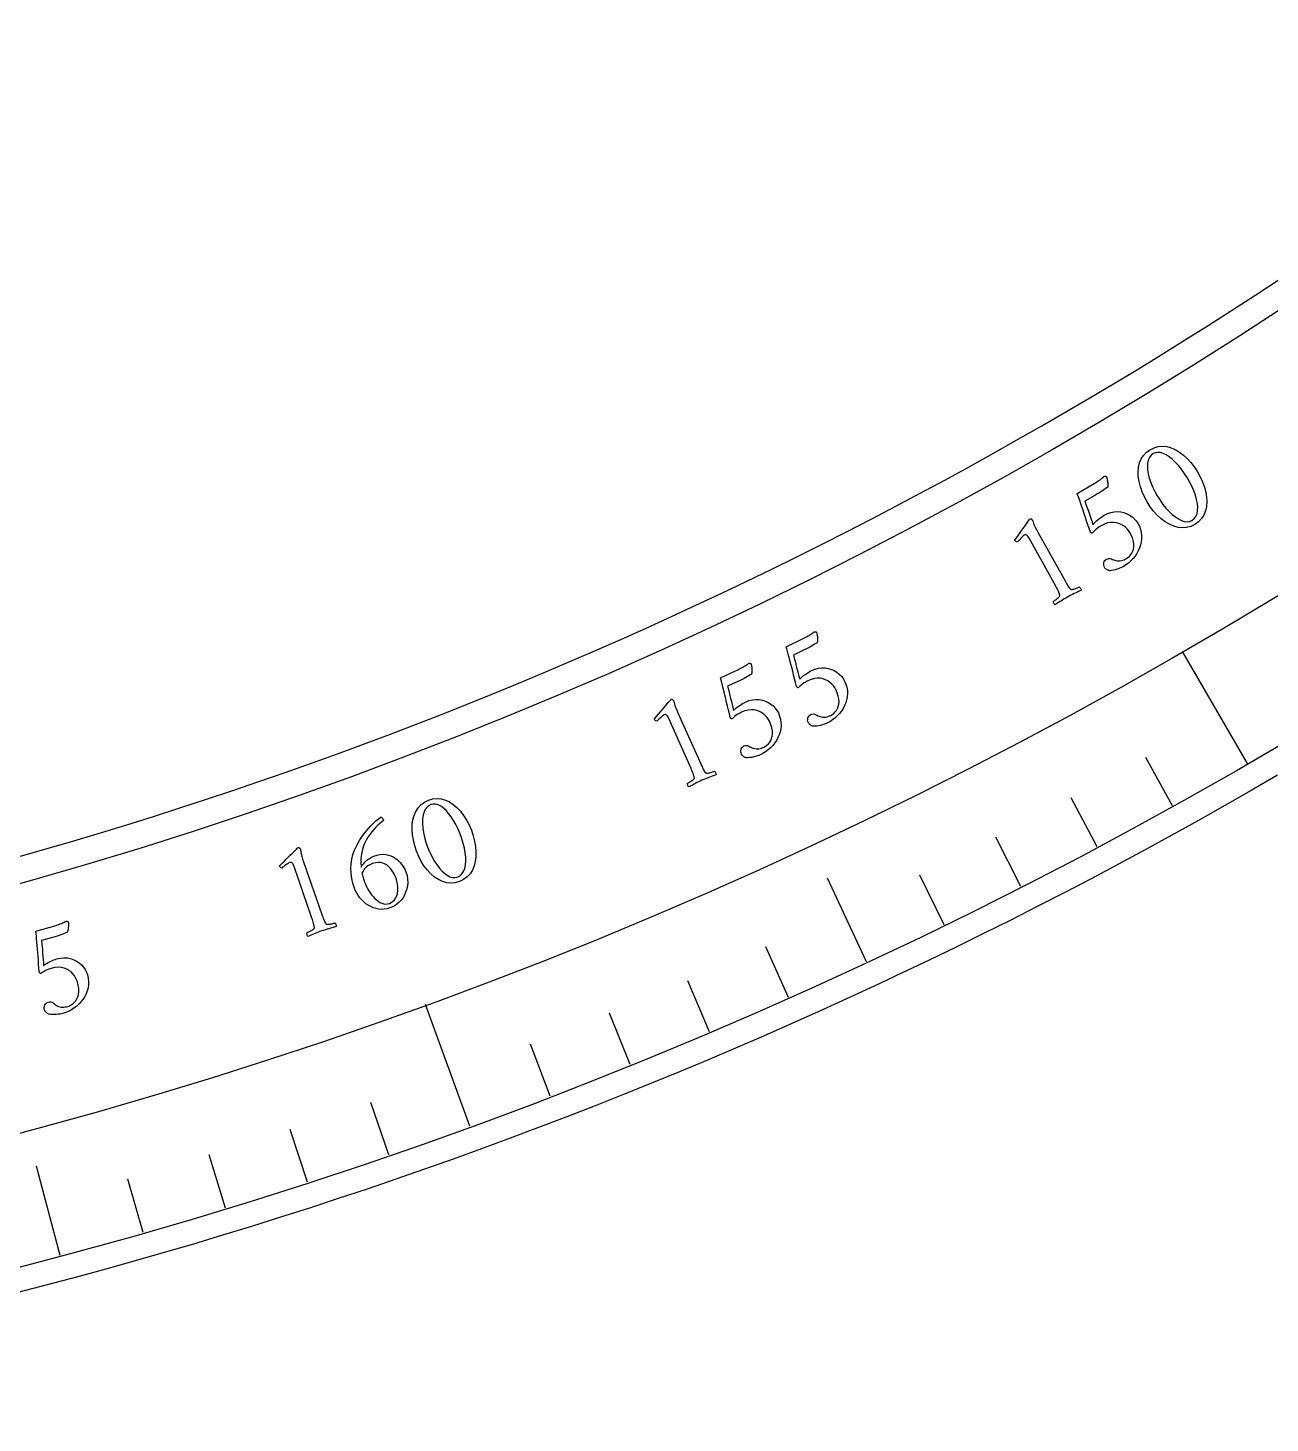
# Model space of a CAD drawing. Header units: millimetres. Extents: x -78 to 78, y -78 to 100.
# Drawn here: x 19.57 to 39.16, y -77.6 to -55.61 of the extents above; entities that cross this region are included whole.
import ezdxf

# ---------------------------------------------------------------- set-up
doc = ezdxf.new("R2010")
doc.units = ezdxf.units.MM
for name, color, linetype in [('CUT_INNER', 6, 'Continuous'), ('CUT_OUTER', 1, 'Continuous'), ('ENGRAVE', 7, 'Continuous'), ('ENGRAVE_FINE', 8, 'Continuous'), ('TEXT', 5, 'Continuous')]:
    doc.layers.add(name, color=color, linetype=linetype)

msp = doc.modelspace()

# ---------------------------------------------------------------- linework, layer by layer
at = {"layer": 'CUT_INNER'}
msp.add_lwpolyline([(19.457, -68.6666), (19.878, -68.5459), (20.2982, -68.4227), (20.7176, -68.2968), (21.1363, -68.1684), (21.5542, -68.0375), (21.9712, -67.9039), (22.3875, -67.7678), (22.8029, -67.6292), (23.2174, -67.488), (23.6311, -67.3443), (24.0438, -67.198), (24.4557, -67.0492), (24.8666, -66.8979), (25.2767, -66.744), (25.6857, -66.5877), (26.0938, -66.4288), (26.5009, -66.2675), (26.907, -66.1036), (27.3121, -65.9373), (27.7162, -65.7685), (28.1192, -65.5972), (28.5212, -65.4234), (28.9221, -65.2472), (29.3219, -65.0685), (29.7206, -64.8873), (30.1182, -64.7037), (30.5146, -64.5177), (30.9099, -64.3293), (31.304, -64.1384), (31.697, -63.9451), (32.0888, -63.7494), (32.4793, -63.5513), (32.8686, -63.3508), (33.2567, -63.148), (33.6436, -62.9427), (34.0292, -62.7351), (34.4135, -62.5251), (34.7965, -62.3128), (35.1781, -62.0981), (35.5585, -61.8811), (35.9375, -61.6617), (36.3152, -61.4401), (36.6915, -61.2161), (37.0664, -60.9898), (37.44, -60.7612), (37.8121, -60.5303), (38.1828, -60.2972), (38.552, -60.0618), (38.9198, -59.8241), (39.2862, -59.5842)], dxfattribs=at)
at = {"layer": 'CUT_OUTER'}
msp.add_lwpolyline([(39.276, -67.3899), (38.8618, -67.6296), (38.4461, -67.8668), (38.0289, -68.1014), (37.6103, -68.3335), (37.1903, -68.563), (36.7689, -68.7899), (36.3462, -69.0142), (35.922, -69.2359), (35.4965, -69.455), (35.0697, -69.6715), (34.6415, -69.8854), (34.2121, -70.0966), (33.7813, -70.3052), (33.3493, -70.5112), (32.916, -70.7145), (32.4815, -70.9151), (32.0458, -71.1131), (31.6088, -71.3084), (31.1707, -71.501), (30.7314, -71.6909), (30.2909, -71.8781), (29.8493, -72.0626), (29.4066, -72.2444), (28.9627, -72.4235), (28.5178, -72.5998), (28.0718, -72.7734), (27.6248, -72.9443), (27.1767, -73.1124), (26.7275, -73.2778), (26.2774, -73.4404), (25.8263, -73.6003), (25.3742, -73.7574), (24.9212, -73.9117), (24.4672, -74.0632), (24.0123, -74.2119), (23.5565, -74.3579), (23.0998, -74.501), (22.6422, -74.6413), (22.1838, -74.7789), (21.7245, -74.9136), (21.2645, -75.0455), (20.8036, -75.1745), (20.3419, -75.3008), (19.8795, -75.4242), (19.4164, -75.5447)], dxfattribs=at)
at = {"layer": 'ENGRAVE'}
for points in [[(38.8011, -67.2055), (37.7801, -65.437)], [(32.7961, -70.3315), (32.1797, -69.0095)], [(26.5415, -72.9222), (25.8431, -71.0033)], [(20.0849, -74.958), (19.7074, -73.5491)]]:
    msp.add_lwpolyline(points, dxfattribs=at)
for radius in [77.6022, 75.5602, 71.7678]:
    msp.add_circle((0, 0), radius, dxfattribs=at)
at = {"layer": 'ENGRAVE_FINE'}
for points in [[(37.6223, -67.8724), (37.198, -67.107)], [(36.432, -68.5187), (36.0212, -67.746)], [(35.2307, -69.1441), (34.8333, -68.3643)], [(34.0186, -69.7484), (33.6349, -68.9618)], [(31.5637, -70.8931), (31.2077, -70.0936)], [(30.3216, -71.4332), (29.9796, -70.6276)], [(29.0703, -71.9515), (28.7425, -71.1401)], [(27.8101, -72.4479), (27.4965, -71.6309)], [(25.2648, -73.3743), (24.9799, -72.5468)], [(23.9804, -73.8041), (23.71, -72.9718)], [(22.6887, -74.2114), (22.4328, -73.3744)], [(21.3901, -74.596), (21.1488, -73.7548)]]:
    msp.add_lwpolyline(points, dxfattribs=at)
at = {"layer": 'TEXT'}
for points in [[(37.2665, -62.2568), (37.3308, -62.2251), (37.3961, -62.2064), (37.4625, -62.2007), (37.53, -62.2079), (37.5974, -62.2265), (37.6636, -62.2549), (37.7286, -62.2932), (37.7923, -62.3412), (37.8535, -62.3974), (37.911, -62.4602), (37.9648, -62.5296), (38.0148, -62.6055), (38.059, -62.685), (38.0956, -62.7648), (38.1243, -62.845), (38.1453, -62.9257), (38.1578, -63.0048), (38.1609, -63.0807), (38.1548, -63.1532), (38.1394, -63.2224), (38.1139, -63.2863), (38.0773, -63.3429), (38.0298, -63.3922), (37.9713, -63.4341), (37.9082, -63.4649), (37.8433, -63.4829), (37.7766, -63.4882), (37.708, -63.4806), (37.6393, -63.4618), (37.572, -63.4332), (37.5062, -63.3949), (37.4418, -63.3468), (37.3803, -63.2904), (37.3228, -63.2273), (37.2696, -63.1575), (37.2204, -63.081), (37.1771, -63.001), (37.1416, -62.9208), (37.1137, -62.8403), (37.0935, -62.7595), (37.0817, -62.6804), (37.0791, -62.6048), (37.0858, -62.5328), (37.1018, -62.4643), (37.1274, -62.4012), (37.1635, -62.3457), (37.2098, -62.2975), (37.2665, -62.2568)], [(37.3161, -62.3186), (37.2821, -62.3449), (37.2561, -62.3784), (37.2379, -62.419), (37.2275, -62.4668), (37.2245, -62.5203), (37.228, -62.5779), (37.2383, -62.6397), (37.2551, -62.7055), (37.2782, -62.774), (37.3069, -62.8435), (37.3412, -62.9142), (37.3812, -62.9858), (37.4245, -63.0546), (37.4699, -63.1181), (37.5172, -63.1765), (37.5666, -63.2297), (37.6165, -63.2765), (37.6657, -63.3158), (37.714, -63.3474), (37.7615, -63.3714), (37.8069, -63.3865), (37.8491, -63.3916), (37.8879, -63.3865), (37.9234, -63.3713), (37.9603, -63.343), (37.9881, -63.3077), (38.0069, -63.2654), (38.0167, -63.2161), (38.0185, -63.1612), (38.0131, -63.1024), (38.0007, -63.0395), (37.9811, -62.9727), (37.9556, -62.9035), (37.9251, -62.8339), (37.8896, -62.7637), (37.8493, -62.693), (37.8051, -62.624), (37.7596, -62.5608), (37.7127, -62.5033), (37.6644, -62.4517), (37.6158, -62.4066), (37.5679, -62.3691), (37.5208, -62.339), (37.4745, -62.3165), (37.4301, -62.3025), (37.389, -62.2982), (37.351, -62.3036), (37.3161, -62.3186)], [(36.5409, -63.2907), (36.5951, -63.2635), (36.6487, -63.2448), (36.7017, -63.2345), (36.7542, -63.2327), (36.8053, -63.2379), (36.8538, -63.2489), (36.8999, -63.2655), (36.9435, -63.2878), (36.9835, -63.3148), (37.0186, -63.3453), (37.049, -63.3794), (37.0745, -63.4172), (37.0989, -63.4646), (37.1168, -63.5128), (37.1284, -63.5617), (37.1336, -63.6113), (37.1331, -63.6609), (37.1276, -63.7095), (37.1171, -63.7573), (37.1016, -63.8041), (37.0817, -63.8495), (37.0578, -63.8929), (37.0301, -63.9343), (36.9985, -63.9736), (36.9636, -64.0103), (36.9263, -64.0437), (36.8863, -64.0738), (36.8438, -64.1006), (36.8243, -64.111), (36.8017, -64.1213), (36.7761, -64.1317), (36.7475, -64.142), (36.7176, -64.1512), (36.6881, -64.1581), (36.6591, -64.1627), (36.6305, -64.165), (36.624, -64.1636), (36.6156, -64.1609), (36.6051, -64.1569), (36.5925, -64.1515), (36.5798, -64.1447), (36.5689, -64.1367), (36.5598, -64.1273), (36.5524, -64.1166), (36.5431, -64.0968), (36.5378, -64.0772), (36.5366, -64.0578), (36.5395, -64.0386), (36.5456, -64.0208), (36.5543, -64.0056), (36.5656, -63.993), (36.5795, -63.983), (36.5985, -63.9746), (36.6177, -63.971), (36.6368, -63.9722), (36.6561, -63.9782), (36.6753, -63.9861), (36.6941, -63.9932), (36.7125, -63.9994), (36.7306, -64.0046), (36.7516, -64.0089), (36.7727, -64.0103), (36.794, -64.009), (36.8154, -64.005), (36.8365, -63.9989), (36.8567, -63.9916), (36.876, -63.983), (36.8945, -63.9732), (36.9182, -63.9573), (36.9401, -63.9378), (36.9601, -63.9148), (36.9783, -63.8883), (36.9931, -63.8584), (37.0034, -63.8252), (37.009, -63.7887), (37.01, -63.7489), (37.005, -63.706), (36.9927, -63.6602), (36.973, -63.6117), (36.9459, -63.5603), (36.9269, -63.5318), (36.904, -63.5049), (36.877, -63.4795), (36.846, -63.4556), (36.8116, -63.4349), (36.7742, -63.4191), (36.7339, -63.4081), (36.6905, -63.402), (36.6446, -63.4027), (36.5965, -63.412), (36.5462, -63.4299), (36.4936, -63.4564), (36.4776, -63.4664), (36.4595, -63.4789), (36.4395, -63.4939), (36.4175, -63.5115), (36.3964, -63.5295), (36.379, -63.5458), (36.3653, -63.5605), (36.3554, -63.5734), (36.3523, -63.5745), (36.3487, -63.5744), (36.3447, -63.5732), (36.3401, -63.5709), (36.3356, -63.5677), (36.3316, -63.5641), (36.3281, -63.5601), (36.3251, -63.5556), (36.3057, -63.4976), (36.2863, -63.4396), (36.2668, -63.3816), (36.2474, -63.3236), (36.2282, -63.2666), (36.2097, -63.2116), (36.1919, -63.1586), (36.1747, -63.1075), (36.1585, -63.0599), (36.1436, -63.0169), (36.13, -62.9787), (36.1177, -62.9453), (36.3863, -62.7904), (36.4049, -62.7793), (36.4235, -62.7676), (36.442, -62.7553), (36.4605, -62.7423), (36.4781, -62.7295), (36.494, -62.7175), (36.5082, -62.7063), (36.5207, -62.6959), (36.5309, -62.6872), (36.5382, -62.681), (36.5425, -62.6773), (36.544, -62.6761), (36.5501, -62.6762), (36.5556, -62.6762), (36.5607, -62.6763), (36.5653, -62.6763), (36.5694, -62.6767), (36.5729, -62.6781), (36.5759, -62.6805), (36.5784, -62.6838), (36.5803, -62.688), (36.5827, -62.6948), (36.5856, -62.7045), (36.5889, -62.7168), (36.5924, -62.7309), (36.5955, -62.7461), (36.5982, -62.7623), (36.6005, -62.7795), (36.6022, -62.7968), (36.6026, -62.8136), (36.602, -62.8297), (36.6002, -62.8453), (36.5817, -62.8586), (36.5614, -62.8729), (36.5391, -62.8884), (36.515, -62.9049), (36.4887, -62.9224), (36.4597, -62.9408), (36.4282, -62.96), (36.394, -62.9801), (36.2406, -63.0684), (36.2563, -63.115), (36.2722, -63.1619), (36.2885, -63.2091), (36.305, -63.2566), (36.3214, -63.3037), (36.337, -63.3498), (36.3519, -63.395), (36.366, -63.4391), (36.3822, -63.4202), (36.4015, -63.4002), (36.4242, -63.3791), (36.4501, -63.3569), (36.4765, -63.3357), (36.5004, -63.3176), (36.5219, -63.3026), (36.5409, -63.2907)], [(35.7791, -64.4066), (35.3607, -63.6533), (35.3499, -63.6351), (35.3397, -63.6207), (35.3303, -63.6099), (35.3215, -63.6027), (35.3127, -63.5989), (35.3035, -63.5977), (35.2939, -63.5993), (35.2837, -63.6037), (35.2724, -63.6112), (35.2593, -63.622), (35.2443, -63.6361), (35.2275, -63.6536), (35.2108, -63.6718), (35.1965, -63.6879), (35.1844, -63.702), (35.1745, -63.714), (35.1632, -63.7111), (35.1536, -63.7063), (35.1457, -63.6995), (35.1396, -63.6909), (35.1395, -63.6908), (35.1393, -63.6905), (35.139, -63.6899), (35.1385, -63.689), (35.1369, -63.6854), (35.1361, -63.6823), (35.1361, -63.6796), (35.1371, -63.6774), (35.1651, -63.6394), (35.1928, -63.6014), (35.2199, -63.5636), (35.2467, -63.5258), (35.272, -63.4896), (35.2952, -63.4567), (35.3161, -63.427), (35.3348, -63.4006), (35.3504, -63.3788), (35.3617, -63.3631), (35.3689, -63.3535), (35.3719, -63.3499), (35.3757, -63.3478), (35.3804, -63.3461), (35.3853, -63.3462), (35.3902, -63.3482), (35.3952, -63.3519), (35.4, -63.3564), (35.4044, -63.3605), (35.4082, -63.3643), (35.4115, -63.3678), (35.4127, -63.371), (35.4161, -63.3805), (35.4219, -63.3964), (35.43, -63.4187), (35.4411, -63.4463), (35.4559, -63.4782), (35.4743, -63.5146), (35.4964, -63.5552), (35.9262, -64.3247), (35.9377, -64.3452), (35.949, -64.365), (35.96, -64.384), (35.9708, -64.4022), (35.9813, -64.419), (35.9917, -64.4336), (36.0021, -64.4461), (36.0123, -64.4565), (36.0182, -64.4593), (36.0265, -64.4604), (36.0373, -64.4598), (36.0506, -64.4576), (36.0652, -64.454), (36.0798, -64.4497), (36.0944, -64.4445), (36.1091, -64.4386), (36.1226, -64.4326), (36.1339, -64.4275), (36.143, -64.4231), (36.1499, -64.4195), (36.155, -64.4225), (36.1603, -64.4274), (36.1658, -64.434), (36.1715, -64.4423), (36.1764, -64.4512), (36.1794, -64.4592), (36.1805, -64.4664), (36.1797, -64.4727), (36.1506, -64.4867), (36.1227, -64.5), (36.0961, -64.5128), (36.0708, -64.525), (36.0456, -64.5374), (36.0198, -64.5507), (35.9931, -64.5648), (35.9657, -64.5799), (35.9396, -64.5947), (35.9148, -64.6091), (35.8915, -64.6233), (35.8695, -64.6371), (35.8475, -64.6513), (35.8238, -64.6665), (35.7985, -64.6828), (35.7715, -64.7001), (35.7657, -64.6974), (35.7602, -64.6927), (35.755, -64.6859), (35.75, -64.6771), (35.7459, -64.6678), (35.7432, -64.6597), (35.7419, -64.6526), (35.742, -64.6467), (35.7487, -64.6427), (35.7572, -64.6373), (35.7675, -64.6304), (35.7797, -64.622), (35.7925, -64.6127), (35.8045, -64.603), (35.8159, -64.5929), (35.8266, -64.5823), (35.8354, -64.5723), (35.8413, -64.5636), (35.8441, -64.5563), (35.8439, -64.5503), (35.8406, -64.5361), (35.8356, -64.5206), (35.8289, -64.5039), (35.8206, -64.4858), (35.8112, -64.4669), (35.8012, -64.4474), (35.7905, -64.4273), (35.7791, -64.4066)], [(31.9274, -65.7388), (31.9834, -65.7156), (32.0382, -65.7007), (32.0918, -65.6942), (32.1443, -65.6962), (32.1948, -65.7051), (32.2425, -65.7195), (32.2872, -65.7393), (32.3291, -65.7647), (32.3671, -65.7944), (32.4, -65.8274), (32.4278, -65.8636), (32.4506, -65.9031), (32.4715, -65.9521), (32.486, -66.0015), (32.494, -66.0511), (32.4957, -66.1009), (32.4916, -66.1503), (32.4826, -66.1985), (32.4688, -66.2454), (32.45, -66.291), (32.4269, -66.3349), (32.4, -66.3764), (32.3694, -66.4157), (32.335, -66.4527), (32.2977, -66.4868), (32.258, -66.5174), (32.216, -66.5446), (32.1717, -66.5683), (32.1514, -66.5772), (32.1282, -66.586), (32.1019, -66.5945), (32.0726, -66.6027), (32.0422, -66.6098), (32.0123, -66.6145), (31.983, -66.617), (31.9543, -66.6172), (31.948, -66.6154), (31.9397, -66.6122), (31.9295, -66.6074), (31.9174, -66.6011), (31.9052, -66.5935), (31.8949, -66.5846), (31.8865, -66.5746), (31.8799, -66.5634), (31.872, -66.543), (31.8682, -66.5231), (31.8683, -66.5036), (31.8725, -66.4847), (31.8799, -66.4674), (31.8897, -66.4529), (31.9019, -66.4411), (31.9165, -66.4322), (31.936, -66.4251), (31.9554, -66.4228), (31.9744, -66.4254), (31.9932, -66.4328), (32.0117, -66.4421), (32.03, -66.4505), (32.0479, -66.4579), (32.0656, -66.4645), (32.0862, -66.4702), (32.1072, -66.4732), (32.1285, -66.4734), (32.1502, -66.4708), (32.1716, -66.4663), (32.1923, -66.4605), (32.2122, -66.4533), (32.2313, -66.4449), (32.2561, -66.4306), (32.2794, -66.4128), (32.301, -66.3913), (32.3209, -66.3661), (32.3379, -66.3374), (32.3505, -66.305), (32.3587, -66.269), (32.3626, -66.2293), (32.3606, -66.1862), (32.3516, -66.1397), (32.3354, -66.0898), (32.3121, -66.0367), (32.2952, -66.0069), (32.2742, -65.9784), (32.2491, -65.9511), (32.22, -65.9251), (32.1871, -65.902), (32.1509, -65.8836), (32.1115, -65.8697), (32.0687, -65.8606), (32.0228, -65.8579), (31.9742, -65.8637), (31.9227, -65.878), (31.8684, -65.9008), (31.8517, -65.9095), (31.8328, -65.9207), (31.8118, -65.9342), (31.7885, -65.9502), (31.7662, -65.9667), (31.7477, -65.9817), (31.733, -65.9953), (31.7221, -66.0076), (31.719, -66.0084), (31.7154, -66.0081), (31.7115, -66.0066), (31.7071, -66.0039), (31.7028, -66.0005), (31.6991, -65.9966), (31.6959, -65.9923), (31.6932, -65.9876), (31.678, -65.9283), (31.6628, -65.8691), (31.6475, -65.8099), (31.6323, -65.7506), (31.6172, -65.6924), (31.6027, -65.6363), (31.5887, -65.5821), (31.5752, -65.53), (31.5624, -65.4812), (31.5506, -65.4374), (31.5398, -65.3983), (31.5299, -65.3641), (31.8089, -65.2288), (31.8283, -65.219), (31.8477, -65.2087), (31.867, -65.1977), (31.8864, -65.1861), (31.9048, -65.1746), (31.9215, -65.1637), (31.9365, -65.1536), (31.9497, -65.1441), (31.9605, -65.1362), (31.9682, -65.1305), (31.9728, -65.1271), (31.9744, -65.126), (31.9804, -65.1265), (31.986, -65.127), (31.991, -65.1274), (31.9956, -65.1277), (31.9997, -65.1284), (32.0031, -65.1301), (32.0059, -65.1327), (32.0081, -65.1361), (32.0097, -65.1404), (32.0116, -65.1475), (32.0138, -65.1573), (32.0163, -65.1698), (32.0187, -65.1842), (32.0207, -65.1995), (32.0223, -65.2158), (32.0234, -65.2331), (32.0238, -65.2506), (32.023, -65.2673), (32.0212, -65.2834), (32.0184, -65.2988), (31.999, -65.3107), (31.9776, -65.3236), (31.9544, -65.3374), (31.9291, -65.3522), (31.9016, -65.3677), (31.8714, -65.384), (31.8386, -65.4009), (31.803, -65.4185), (31.6437, -65.4957), (31.656, -65.5433), (31.6686, -65.5912), (31.6814, -65.6394), (31.6946, -65.6879), (31.7075, -65.7361), (31.7198, -65.7833), (31.7314, -65.8293), (31.7424, -65.8744), (31.7598, -65.8567), (31.7806, -65.8381), (31.8047, -65.8187), (31.8321, -65.7983), (31.8599, -65.7791), (31.8851, -65.7627), (31.9075, -65.7493), (31.9274, -65.7388)], [(30.8857, -66.2346), (30.942, -66.2122), (30.9971, -66.1982), (31.0508, -66.1926), (31.1033, -66.1954), (31.1536, -66.2051), (31.2011, -66.2202), (31.2455, -66.2408), (31.287, -66.2668), (31.3245, -66.2971), (31.3569, -66.3306), (31.3841, -66.3673), (31.4063, -66.4071), (31.4264, -66.4565), (31.4401, -66.506), (31.4474, -66.5558), (31.4482, -66.6057), (31.4434, -66.655), (31.4336, -66.703), (31.419, -66.7496), (31.3995, -66.795), (31.3757, -66.8385), (31.3482, -66.8796), (31.317, -66.9184), (31.282, -66.9548), (31.2441, -66.9883), (31.204, -67.0183), (31.1615, -67.0448), (31.1169, -67.0678), (31.0965, -67.0764), (31.0731, -67.0848), (31.0467, -67.0929), (31.0173, -67.1007), (30.9867, -67.1073), (30.9568, -67.1115), (30.9274, -67.1136), (30.8988, -67.1134), (30.8925, -67.1115), (30.8842, -67.108), (30.8741, -67.1031), (30.8621, -67.0966), (30.8501, -67.0888), (30.8399, -67.0798), (30.8316, -67.0697), (30.8252, -67.0583), (30.8177, -67.0378), (30.8141, -67.0178), (30.8146, -66.9984), (30.8191, -66.9795), (30.8267, -66.9623), (30.8368, -66.948), (30.8491, -66.9364), (30.8638, -66.9277), (30.8835, -66.9209), (30.9029, -66.919), (30.9219, -66.9218), (30.9406, -66.9295), (30.9589, -66.9391), (30.977, -66.9478), (30.9949, -66.9555), (31.0124, -66.9623), (31.033, -66.9684), (31.0539, -66.9717), (31.0752, -66.9722), (31.0969, -66.9701), (31.1184, -66.9659), (31.1392, -66.9603), (31.1592, -66.9535), (31.1785, -66.9454), (31.2035, -66.9315), (31.227, -66.914), (31.2489, -66.8929), (31.2693, -66.8681), (31.2867, -66.8396), (31.2998, -66.8074), (31.3086, -66.7715), (31.3131, -66.7319), (31.3119, -66.6888), (31.3035, -66.6421), (31.2881, -66.592), (31.2657, -66.5385), (31.2493, -66.5085), (31.2287, -66.4796), (31.2041, -66.452), (31.1753, -66.4255), (31.1428, -66.4019), (31.1069, -66.3829), (31.0677, -66.3684), (31.025, -66.3586), (30.9793, -66.3552), (30.9305, -66.3603), (30.8788, -66.3737), (30.8242, -66.3956), (30.8073, -66.4041), (30.7883, -66.415), (30.767, -66.4282), (30.7435, -66.4438), (30.7209, -66.4599), (30.7022, -66.4746), (30.6873, -66.488), (30.6762, -66.5001), (30.6731, -66.5009), (30.6695, -66.5005), (30.6656, -66.4989), (30.6613, -66.4962), (30.657, -66.4927), (30.6533, -66.4887), (30.6502, -66.4844), (30.6477, -66.4797), (30.6334, -66.4202), (30.6191, -66.3607), (30.6048, -66.3012), (30.5904, -66.2418), (30.5763, -66.1833), (30.5627, -66.1269), (30.5495, -66.0726), (30.5369, -66.0202), (30.5249, -65.9713), (30.5138, -65.9272), (30.5035, -65.888), (30.4942, -65.8537), (30.7753, -65.7228), (30.7948, -65.7133), (30.8144, -65.7033), (30.8339, -65.6926), (30.8534, -65.6813), (30.8721, -65.6701), (30.8889, -65.6595), (30.9041, -65.6496), (30.9174, -65.6404), (30.9283, -65.6326), (30.9361, -65.627), (30.9408, -65.6237), (30.9424, -65.6226), (30.9484, -65.6232), (30.9539, -65.6238), (30.959, -65.6242), (30.9636, -65.6246), (30.9676, -65.6254), (30.971, -65.6272), (30.9738, -65.6298), (30.976, -65.6333), (30.9775, -65.6376), (30.9793, -65.6447), (30.9813, -65.6545), (30.9836, -65.6671), (30.9858, -65.6815), (30.9875, -65.6969), (30.9888, -65.7132), (30.9897, -65.7305), (30.9898, -65.7479), (30.9888, -65.7647), (30.9867, -65.7807), (30.9836, -65.7961), (30.964, -65.8077), (30.9425, -65.8202), (30.919, -65.8337), (30.8936, -65.848), (30.8658, -65.8632), (30.8353, -65.8789), (30.8022, -65.8953), (30.7664, -65.9124), (30.6059, -65.987), (30.6175, -66.0348), (30.6293, -66.0829), (30.6413, -66.1313), (30.6537, -66.1801), (30.6659, -66.2284), (30.6774, -66.2758), (30.6883, -66.322), (30.6986, -66.3672), (30.7163, -66.3498), (30.7373, -66.3316), (30.7618, -66.3125), (30.7895, -66.2926), (30.8176, -66.2738), (30.843, -66.2578), (30.8657, -66.2448), (30.8857, -66.2346)], [(30.0296, -67.2799), (29.6784, -66.493), (29.6692, -66.4739), (29.6604, -66.4586), (29.6519, -66.447), (29.6437, -66.4392), (29.6354, -66.4345), (29.6263, -66.4326), (29.6165, -66.4334), (29.606, -66.4369), (29.5941, -66.4433), (29.5801, -66.4529), (29.5639, -66.4657), (29.5456, -66.4817), (29.5275, -66.4983), (29.5118, -66.5131), (29.4985, -66.5261), (29.4876, -66.5372), (29.4766, -66.5333), (29.4675, -66.5277), (29.4602, -66.5203), (29.4548, -66.5112), (29.4548, -66.5111), (29.4546, -66.5107), (29.4544, -66.5101), (29.454, -66.5092), (29.4526, -66.5055), (29.4521, -66.5023), (29.4524, -66.4996), (29.4535, -66.4975), (29.4848, -66.4621), (29.5156, -66.4267), (29.546, -66.3913), (29.5759, -66.356), (29.6043, -66.3222), (29.6303, -66.2914), (29.6537, -66.2637), (29.6746, -66.239), (29.692, -66.2186), (29.7047, -66.204), (29.7127, -66.195), (29.716, -66.1917), (29.7199, -66.19), (29.7248, -66.1887), (29.7296, -66.1892), (29.7344, -66.1916), (29.739, -66.1957), (29.7435, -66.2006), (29.7474, -66.2051), (29.7509, -66.2092), (29.7539, -66.213), (29.7548, -66.2162), (29.7574, -66.226), (29.7618, -66.2424), (29.7679, -66.2653), (29.7766, -66.2937), (29.7885, -66.3269), (29.8037, -66.3647), (29.8222, -66.4071), (30.1832, -67.2111), (30.1929, -67.2326), (30.2025, -67.2532), (30.2118, -67.2731), (30.2209, -67.2922), (30.2299, -67.3098), (30.239, -67.3253), (30.2482, -67.3387), (30.2576, -67.3499), (30.2631, -67.3532), (30.2713, -67.3551), (30.2821, -67.3554), (30.2956, -67.3543), (30.3104, -67.352), (30.3253, -67.349), (30.3403, -67.3451), (30.3555, -67.3405), (30.3695, -67.3357), (30.3812, -67.3316), (30.3906, -67.328), (30.3978, -67.325), (30.4026, -67.3285), (30.4074, -67.3338), (30.4124, -67.3408), (30.4173, -67.3497), (30.4214, -67.3589), (30.4237, -67.3671), (30.4242, -67.3744), (30.4229, -67.3807), (30.3927, -67.392), (30.3637, -67.4029), (30.3361, -67.4133), (30.3098, -67.4233), (30.2837, -67.4334), (30.2567, -67.4444), (30.229, -67.4562), (30.2004, -67.4688), (30.173, -67.4812), (30.1471, -67.4935), (30.1226, -67.5055), (30.0996, -67.5174), (30.0763, -67.5296), (30.0514, -67.5427), (30.0248, -67.5567), (29.9964, -67.5716), (29.9909, -67.5684), (29.9858, -67.5632), (29.9812, -67.556), (29.977, -67.5468), (29.9737, -67.5372), (29.9718, -67.5289), (29.9711, -67.5217), (29.9716, -67.5158), (29.9786, -67.5124), (29.9876, -67.5078), (29.9985, -67.5018), (30.0114, -67.4945), (30.0249, -67.4864), (30.0378, -67.4777), (30.05, -67.4686), (30.0616, -67.4591), (30.0712, -67.4498), (30.0778, -67.4417), (30.0812, -67.4346), (30.0816, -67.4286), (30.0795, -67.4142), (30.0759, -67.3984), (30.0707, -67.3811), (30.064, -67.3624), (30.0563, -67.3427), (30.048, -67.3224), (30.0391, -67.3015), (30.0296, -67.2799)], [(25.8896, -67.7822), (25.9583, -67.7622), (26.0259, -67.7551), (26.0923, -67.761), (26.1575, -67.7799), (26.2207, -67.8099), (26.2809, -67.8494), (26.3383, -67.8983), (26.3927, -67.9566), (26.4432, -68.0227), (26.4889, -68.0945), (26.5298, -68.1721), (26.5659, -68.2556), (26.5957, -68.3415), (26.6178, -68.4265), (26.6322, -68.5105), (26.6389, -68.5935), (26.6374, -68.6737), (26.6273, -68.7489), (26.6087, -68.8193), (26.5816, -68.8847), (26.5453, -68.9432), (26.4995, -68.9926), (26.4441, -69.0329), (26.3792, -69.0641), (26.3117, -69.0835), (26.2447, -69.0899), (26.178, -69.0835), (26.1118, -69.0641), (26.0474, -69.0337), (25.9861, -68.9938), (25.928, -68.9446), (25.8729, -68.8861), (25.8221, -68.8199), (25.7765, -68.7478), (25.7362, -68.6698), (25.701, -68.5859), (25.6723, -68.4997), (25.6512, -68.4144), (25.6377, -68.3303), (25.6319, -68.2473), (25.634, -68.1673), (25.6446, -68.0924), (25.6637, -68.0226), (25.6913, -67.9579), (25.7275, -67.9003), (25.7727, -67.8519), (25.8267, -67.8125), (25.8896, -67.7822)], [(25.9277, -67.8518), (25.8897, -67.8717), (25.8582, -67.9002), (25.8332, -67.937), (25.8147, -67.9823), (25.8024, -68.0345), (25.7959, -68.0918), (25.7953, -68.1544), (25.8004, -68.2222), (25.8112, -68.2936), (25.8274, -68.3671), (25.849, -68.4426), (25.876, -68.5201), (25.9067, -68.5953), (25.9403, -68.6658), (25.9768, -68.7315), (26.0161, -68.7925), (26.0572, -68.8473), (26.0988, -68.8944), (26.1409, -68.934), (26.1835, -68.9659), (26.2256, -68.9887), (26.2662, -69.0009), (26.3054, -69.0026), (26.343, -68.9938), (26.3842, -68.9724), (26.4177, -68.9425), (26.4436, -68.9041), (26.4618, -68.8572), (26.4731, -68.8035), (26.478, -68.7446), (26.4766, -68.6806), (26.469, -68.6113), (26.4559, -68.5388), (26.4379, -68.4649), (26.4152, -68.3896), (26.3877, -68.313), (26.3562, -68.2374), (26.3224, -68.1672), (26.2862, -68.1025), (26.2476, -68.0432), (26.2075, -67.9904), (26.1669, -67.9452), (26.1257, -67.9074), (26.084, -67.8771), (26.0428, -67.8556), (26.003, -67.8443), (25.9646, -67.843), (25.9277, -67.8518)], [(25.0281, -68.6626), (25.0788, -68.6468), (25.1271, -68.6374), (25.173, -68.6344), (25.2165, -68.6378), (25.2575, -68.6463), (25.2959, -68.6588), (25.3318, -68.6753), (25.3651, -68.6958), (25.3958, -68.7192), (25.4239, -68.7444), (25.4494, -68.7715), (25.4722, -68.8004), (25.4922, -68.8298), (25.5094, -68.8584), (25.5236, -68.8862), (25.5349, -68.9132), (25.5516, -68.9688), (25.5608, -69.0249), (25.5625, -69.0816), (25.5567, -69.1389), (25.5439, -69.1951), (25.5248, -69.2484), (25.4993, -69.2988), (25.4674, -69.3462), (25.4295, -69.3891), (25.3859, -69.4257), (25.3367, -69.4561), (25.2817, -69.4803), (25.2366, -69.4939), (25.1918, -69.5016), (25.1474, -69.5036), (25.1033, -69.4997), (25.0603, -69.4908), (25.0188, -69.4777), (24.9789, -69.4604), (24.9405, -69.4389), (24.9041, -69.4138), (24.87, -69.3857), (24.8382, -69.3546), (24.8086, -69.3205), (24.782, -69.2844), (24.7589, -69.2471), (24.7393, -69.2087), (24.7232, -69.1692), (24.6991, -69.0921), (24.6819, -69.0148), (24.6716, -68.9375), (24.668, -68.86), (24.6714, -68.7835), (24.682, -68.7095), (24.6997, -68.6378), (24.7244, -68.5685), (24.7475, -68.5169), (24.7739, -68.4659), (24.8033, -68.4155), (24.836, -68.3657), (24.8709, -68.3172), (24.907, -68.2708), (24.9445, -68.2264), (24.9833, -68.1842), (25.0225, -68.145), (25.0612, -68.1097), (25.0995, -68.0783), (25.1373, -68.0509), (25.1443, -68.0499), (25.1511, -68.0524), (25.1577, -68.0584), (25.1642, -68.0677), (25.17, -68.078), (25.1747, -68.0868), (25.1782, -68.0941), (25.1807, -68.0999), (25.1525, -68.1232), (25.1228, -68.1492), (25.0917, -68.1781), (25.0592, -68.2098), (25.0265, -68.2445), (24.9948, -68.2822), (24.964, -68.3231), (24.9341, -68.3671), (24.9065, -68.4142), (24.8823, -68.4646), (24.8615, -68.5182), (24.8441, -68.5751), (24.8313, -68.6353), (24.824, -68.6992), (24.8223, -68.7667), (24.8262, -68.8379), (24.8462, -68.8077), (24.8685, -68.7794), (24.8933, -68.753), (24.9204, -68.7284), (24.9484, -68.7066), (24.9757, -68.6883), (25.0022, -68.6737), (25.0281, -68.6626)], [(24.0515, -69.6411), (23.7702, -68.8266), (23.7627, -68.8068), (23.7552, -68.7908), (23.7478, -68.7785), (23.7403, -68.77), (23.7324, -68.7646), (23.7236, -68.7619), (23.7138, -68.7618), (23.703, -68.7644), (23.6906, -68.7698), (23.6758, -68.7781), (23.6586, -68.7894), (23.639, -68.8037), (23.6194, -68.8187), (23.6025, -68.8321), (23.5881, -68.8439), (23.5763, -68.8541), (23.5657, -68.8492), (23.5571, -68.8428), (23.5505, -68.8348), (23.5459, -68.8253), (23.5459, -68.8251), (23.5458, -68.8247), (23.5455, -68.8241), (23.5452, -68.8232), (23.5442, -68.8194), (23.544, -68.8161), (23.5445, -68.8135), (23.5458, -68.8115), (23.58, -68.7789), (23.6138, -68.7464), (23.6472, -68.7138), (23.68, -68.6812), (23.7113, -68.65), (23.7398, -68.6216), (23.7656, -68.596), (23.7886, -68.5732), (23.8077, -68.5545), (23.8216, -68.541), (23.8303, -68.5327), (23.8339, -68.5298), (23.838, -68.5284), (23.843, -68.5275), (23.8477, -68.5284), (23.8522, -68.5312), (23.8565, -68.5358), (23.8605, -68.541), (23.864, -68.5459), (23.8671, -68.5503), (23.8698, -68.5542), (23.8704, -68.5576), (23.8722, -68.5676), (23.8751, -68.5842), (23.8792, -68.6075), (23.8854, -68.6367), (23.8944, -68.6707), (23.9062, -68.7097), (23.9209, -68.7536), (24.2105, -69.586), (24.2183, -69.6082), (24.226, -69.6296), (24.2336, -69.6503), (24.241, -69.6701), (24.2484, -69.6884), (24.2562, -69.7046), (24.2642, -69.7187), (24.2725, -69.7307), (24.2777, -69.7345), (24.2857, -69.7371), (24.2965, -69.7384), (24.31, -69.7384), (24.325, -69.7375), (24.3401, -69.7357), (24.3554, -69.7332), (24.3708, -69.7299), (24.3852, -69.7264), (24.3973, -69.7233), (24.407, -69.7205), (24.4143, -69.7181), (24.4188, -69.7221), (24.4232, -69.7277), (24.4275, -69.7352), (24.4317, -69.7444), (24.4349, -69.754), (24.4365, -69.7624), (24.4364, -69.7697), (24.4345, -69.7758), (24.4034, -69.7844), (24.3736, -69.7928), (24.3452, -69.8007), (24.3181, -69.8084), (24.2912, -69.8162), (24.2634, -69.8248), (24.2347, -69.8341), (24.2051, -69.8442), (24.1768, -69.8542), (24.15, -69.8641), (24.1245, -69.874), (24.1005, -69.8838), (24.0763, -69.8939), (24.0503, -69.9048), (24.0226, -69.9165), (23.993, -69.9288), (23.9878, -69.9252), (23.9832, -69.9195), (23.9792, -69.912), (23.9759, -69.9024), (23.9734, -69.8926), (23.9722, -69.8841), (23.9721, -69.8769), (23.9732, -69.8711), (23.9805, -69.8684), (23.9898, -69.8645), (24.0012, -69.8595), (24.0146, -69.8534), (24.0288, -69.8464), (24.0424, -69.8389), (24.0554, -69.8309), (24.0677, -69.8224), (24.0782, -69.814), (24.0854, -69.8065), (24.0895, -69.7998), (24.0903, -69.7938), (24.0895, -69.7793), (24.0873, -69.7632), (24.0836, -69.7455), (24.0786, -69.7263), (24.0726, -69.7061), (24.0661, -69.6851), (24.059, -69.6634), (24.0515, -69.6411)], [(24.8416, -68.932), (24.8457, -68.9493), (24.8501, -68.9667), (24.8548, -68.9842), (24.8599, -69.002), (24.8653, -69.0197), (24.8709, -69.0374), (24.8768, -69.055), (24.883, -69.0725), (24.8962, -69.1064), (24.9115, -69.1404), (24.9289, -69.1746), (24.9484, -69.2089), (24.9696, -69.2423), (24.9923, -69.2736), (25.0165, -69.303), (25.0422, -69.3304), (25.069, -69.355), (25.0967, -69.376), (25.1253, -69.3932), (25.1548, -69.4068), (25.1847, -69.4158), (25.2146, -69.4191), (25.2445, -69.4167), (25.2744, -69.4087), (25.3185, -69.3862), (25.3541, -69.354), (25.3813, -69.3122), (25.3998, -69.2606), (25.4092, -69.2029), (25.4088, -69.1423), (25.3986, -69.0789), (25.3786, -69.0128), (25.3615, -68.9711), (25.3418, -68.9322), (25.3194, -68.896), (25.2944, -68.8625), (25.2669, -68.8328), (25.237, -68.808), (25.2048, -68.7882), (25.1702, -68.7732), (25.1332, -68.7644), (25.094, -68.7627), (25.0526, -68.7683), (25.0088, -68.781), (24.9871, -68.7898), (24.9649, -68.8007), (24.9421, -68.8137), (24.9187, -68.8288), (24.8962, -68.8473), (24.8758, -68.8707), (24.8576, -68.8989), (24.8416, -68.932)], [(20.0269, -70.2842), (20.0861, -70.271), (20.1426, -70.2659), (20.1966, -70.2689), (20.248, -70.2799), (20.2961, -70.2974), (20.3406, -70.3199), (20.3812, -70.3472), (20.4181, -70.3795), (20.4503, -70.4153), (20.477, -70.4535), (20.4981, -70.494), (20.5137, -70.5368), (20.5257, -70.5888), (20.5314, -70.6399), (20.5307, -70.6901), (20.5237, -70.7395), (20.5111, -70.7875), (20.4939, -70.8333), (20.4721, -70.8771), (20.4457, -70.9188), (20.4153, -70.958), (20.3816, -70.9942), (20.3447, -71.0276), (20.3044, -71.058), (20.2617, -71.0851), (20.2173, -71.1084), (20.1712, -71.1279), (20.1235, -71.1435), (20.102, -71.1488), (20.0775, -71.1534), (20.0502, -71.1572), (20.0199, -71.1602), (19.9887, -71.1619), (19.9585, -71.1614), (19.9292, -71.1587), (19.9009, -71.154), (19.895, -71.1511), (19.8874, -71.1464), (19.8782, -71.14), (19.8673, -71.1317), (19.8567, -71.122), (19.8481, -71.1116), (19.8415, -71.1002), (19.837, -71.088), (19.8327, -71.0666), (19.8324, -71.0463), (19.8359, -71.0272), (19.8434, -71.0092), (19.8537, -70.9935), (19.8658, -70.9809), (19.8798, -70.9714), (19.8958, -70.9651), (19.9163, -70.9616), (19.9357, -70.9627), (19.954, -70.9685), (19.9712, -70.9791), (19.9879, -70.9914), (20.0044, -71.0029), (20.0208, -71.0133), (20.037, -71.0228), (20.0563, -71.0321), (20.0765, -71.0386), (20.0974, -71.0426), (20.1192, -71.0438), (20.1411, -71.0431), (20.1625, -71.0409), (20.1833, -71.0373), (20.2036, -71.0323), (20.2305, -71.0226), (20.2565, -71.009), (20.2815, -70.9916), (20.3056, -70.9704), (20.3273, -70.945), (20.3453, -70.9153), (20.3596, -70.8812), (20.3703, -70.8429), (20.3759, -70.8), (20.3751, -70.7527), (20.3678, -70.7008), (20.3541, -70.6444), (20.3426, -70.6121), (20.3269, -70.5804), (20.3069, -70.5492), (20.2827, -70.5185), (20.2544, -70.49), (20.2219, -70.4656), (20.1855, -70.4451), (20.1449, -70.4287), (20.1002, -70.4181), (20.0513, -70.4154), (19.9981, -70.4205), (19.9407, -70.4335), (19.9227, -70.4392), (19.9022, -70.4469), (19.8791, -70.4566), (19.8535, -70.4683), (19.8286, -70.4806), (19.8077, -70.4922), (19.7909, -70.5031), (19.7781, -70.5133), (19.7749, -70.5136), (19.7714, -70.5126), (19.7678, -70.5104), (19.7639, -70.5071), (19.7603, -70.5029), (19.7573, -70.4984), (19.7549, -70.4937), (19.7531, -70.4886), (19.7484, -70.4276), (19.7437, -70.3666), (19.739, -70.3056), (19.7342, -70.2446), (19.7295, -70.1847), (19.725, -70.1268), (19.7206, -70.0711), (19.7163, -70.0174), (19.7122, -69.9672), (19.7082, -69.9219), (19.7043, -69.8816), (19.7006, -69.8462), (19.9988, -69.7614), (20.0196, -69.7551), (20.0405, -69.7483), (20.0614, -69.7408), (20.0825, -69.7328), (20.1027, -69.7246), (20.121, -69.7169), (20.1375, -69.7095), (20.1522, -69.7025), (20.1642, -69.6965), (20.1727, -69.6923), (20.1779, -69.6897), (20.1796, -69.6889), (20.1855, -69.6904), (20.1908, -69.6918), (20.1958, -69.6931), (20.2002, -69.6942), (20.2041, -69.6957), (20.2072, -69.6979), (20.2095, -69.7009), (20.2111, -69.7047), (20.2119, -69.7092), (20.2126, -69.7165), (20.213, -69.7265), (20.2133, -69.7393), (20.2132, -69.7539), (20.2124, -69.7693), (20.2112, -69.7857), (20.2093, -69.8029), (20.2066, -69.8201), (20.203, -69.8365), (20.1984, -69.852), (20.1929, -69.8667), (20.1717, -69.8751), (20.1485, -69.884), (20.1232, -69.8936), (20.0958, -69.9038), (20.066, -69.9143), (20.0334, -69.9251), (19.9981, -69.936), (19.96, -69.9472), (19.7898, -69.9955), (19.7936, -70.0445), (19.7977, -70.0939), (19.802, -70.1436), (19.8065, -70.1937), (19.8109, -70.2434), (19.8148, -70.2919), (19.8182, -70.3393), (19.8212, -70.3856), (19.8414, -70.3712), (19.8651, -70.3565), (19.8922, -70.3416), (19.9228, -70.3263), (19.9535, -70.3121), (19.9811, -70.3004), (20.0055, -70.2911), (20.0269, -70.2842)]]:
    msp.add_lwpolyline(points, close=True, dxfattribs=at)

doc.saveas('drawing.dxf')
